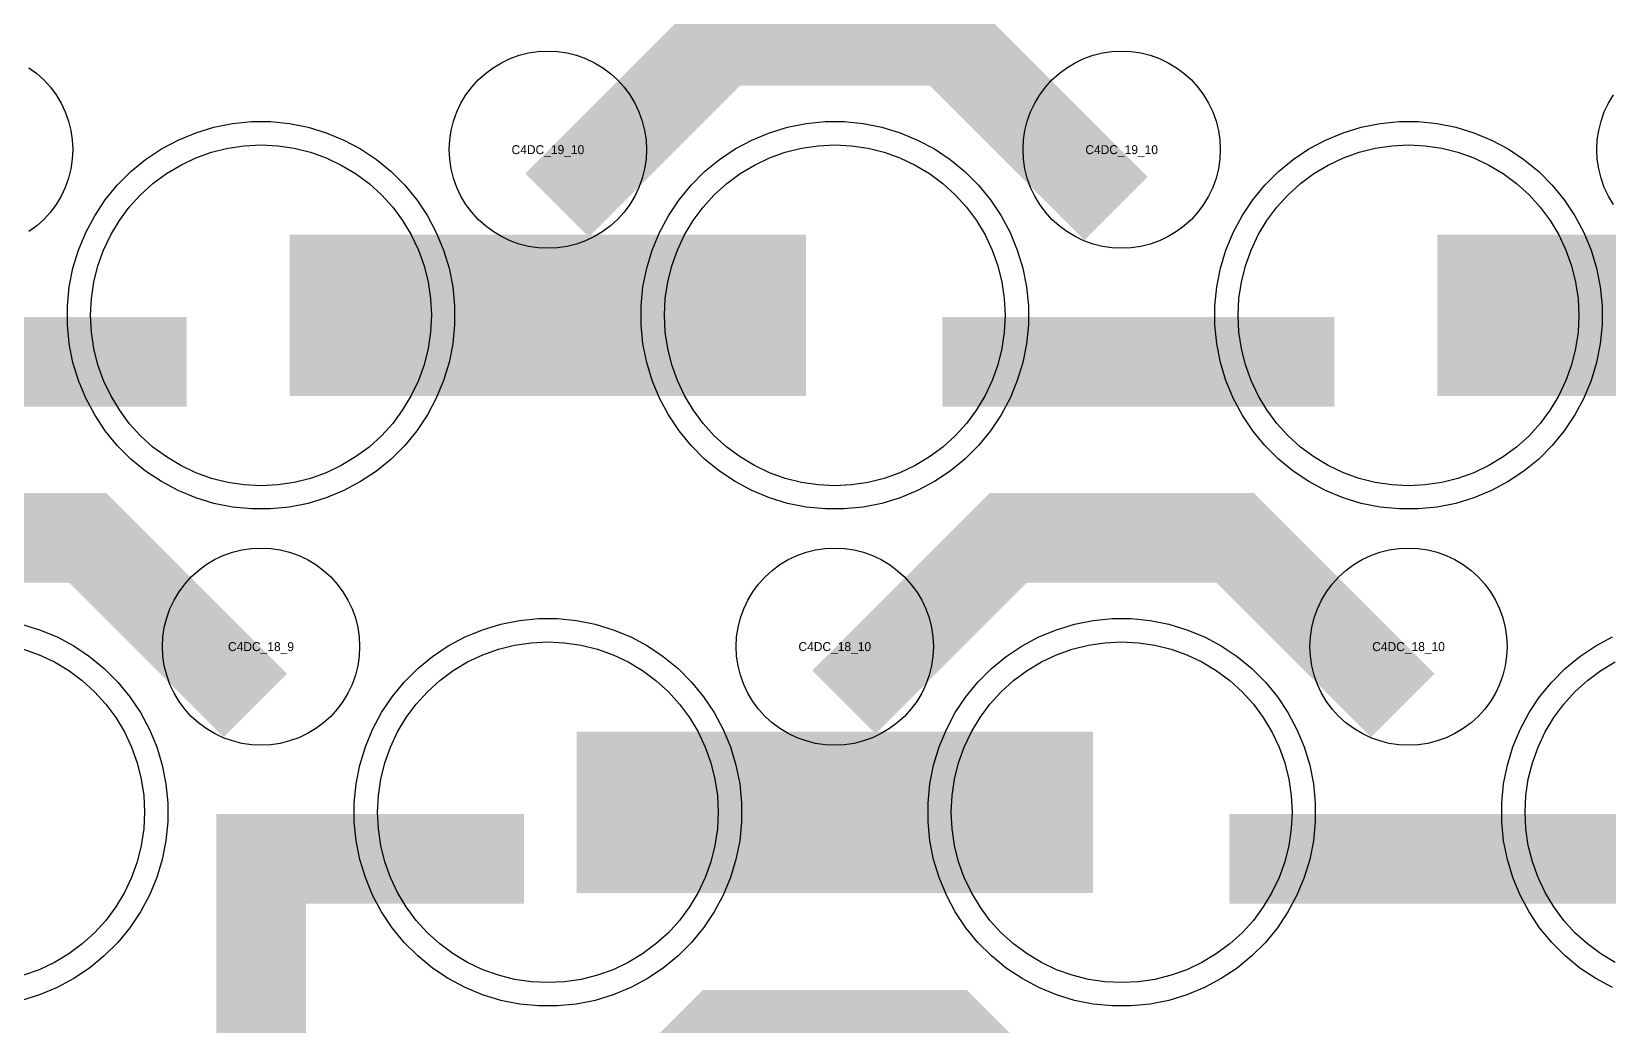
# Model space of a CAD drawing. Extents: x -11880 to 11880, y -14992 to 14992.
# Drawn here: x -8944 to -8504.2, y -12404.9 to -12127.7 of the extents above; entities that cross this region are included whole.
import ezdxf
from ezdxf.enums import TextEntityAlignment as Align

# ---------------------------------------------------------------- set-up
doc = ezdxf.new("R2010")
doc.units = 0
doc.header["$MEASUREMENT"] = 0
for name, color, linetype in [('GDS_775_DT_237', 138, 'CONTINUOUS'), ('RDL1_FS', 34, 'CONTINUOUS'), ('RDL_BS', 160, 'CONTINUOUS')]:
    doc.layers.add(name, color=color, linetype=linetype)

msp = doc.modelspace()

# ---------------------------------------------------------------- linework, layer by layer
at = {"layer": 'RDL1_FS', "color": 240, "true_color": 0xed1f24}
for points in [[(-8880, -12254.354), (-8884.657, -12254.125), (-8889.268, -12253.441), (-8893.791, -12252.309), (-8898.181, -12250.737), (-8902.395, -12248.745), (-8906.395, -12246.347), (-8910.14, -12243.569), (-8913.594, -12240.439), (-8916.724, -12236.985), (-8919.502, -12233.24), (-8921.9, -12229.24), (-8923.892, -12225.026), (-8925.464, -12220.636), (-8926.596, -12216.113), (-8927.28, -12211.502), (-8927.509, -12206.845), (-8927.28, -12202.188), (-8926.596, -12197.577), (-8925.464, -12193.054), (-8923.892, -12188.664), (-8921.9, -12184.45), (-8919.502, -12180.45), (-8916.724, -12176.705), (-8913.594, -12173.251), (-8910.14, -12170.121), (-8906.395, -12167.343), (-8902.395, -12164.945), (-8898.181, -12162.953), (-8893.791, -12161.381), (-8889.268, -12160.249), (-8884.657, -12159.565), (-8880, -12159.336), (-8875.343, -12159.565), (-8870.732, -12160.249), (-8866.209, -12161.381), (-8861.819, -12162.953), (-8857.605, -12164.945), (-8853.605, -12167.343), (-8849.86, -12170.121), (-8846.406, -12173.251), (-8843.276, -12176.705), (-8840.498, -12180.45), (-8838.1, -12184.45), (-8836.108, -12188.664), (-8834.536, -12193.054), (-8833.404, -12197.577), (-8832.72, -12202.188), (-8832.491, -12206.845), (-8832.72, -12211.502), (-8833.404, -12216.113), (-8834.536, -12220.636), (-8836.108, -12225.026), (-8838.1, -12229.24), (-8840.498, -12233.24), (-8843.276, -12236.985), (-8846.406, -12240.439), (-8849.86, -12243.569), (-8853.605, -12246.347), (-8857.605, -12248.745), (-8861.819, -12250.737), (-8866.209, -12252.309), (-8870.732, -12253.441), (-8875.343, -12254.125)], [(-8720, -12254.354), (-8724.657, -12254.125), (-8729.268, -12253.441), (-8733.791, -12252.309), (-8738.181, -12250.737), (-8742.395, -12248.745), (-8746.395, -12246.347), (-8750.14, -12243.569), (-8753.594, -12240.439), (-8756.724, -12236.985), (-8759.502, -12233.24), (-8761.9, -12229.24), (-8763.892, -12225.026), (-8765.464, -12220.636), (-8766.596, -12216.113), (-8767.28, -12211.502), (-8767.509, -12206.845), (-8767.28, -12202.188), (-8766.596, -12197.577), (-8765.464, -12193.054), (-8763.892, -12188.664), (-8761.9, -12184.45), (-8759.502, -12180.45), (-8756.724, -12176.705), (-8753.594, -12173.251), (-8750.14, -12170.121), (-8746.395, -12167.343), (-8742.395, -12164.945), (-8738.181, -12162.953), (-8733.791, -12161.381), (-8729.268, -12160.249), (-8724.657, -12159.565), (-8720, -12159.336), (-8715.343, -12159.565), (-8710.732, -12160.249), (-8706.209, -12161.381), (-8701.819, -12162.953), (-8697.605, -12164.945), (-8693.605, -12167.343), (-8689.86, -12170.121), (-8686.406, -12173.251), (-8683.276, -12176.705), (-8680.498, -12180.45), (-8678.1, -12184.45), (-8676.108, -12188.664), (-8674.536, -12193.054), (-8673.404, -12197.577), (-8672.72, -12202.188), (-8672.491, -12206.845), (-8672.72, -12211.502), (-8673.404, -12216.113), (-8674.536, -12220.636), (-8676.108, -12225.026), (-8678.1, -12229.24), (-8680.498, -12233.24), (-8683.276, -12236.985), (-8686.406, -12240.439), (-8689.86, -12243.569), (-8693.605, -12246.347), (-8697.605, -12248.745), (-8701.819, -12250.737), (-8706.209, -12252.309), (-8710.732, -12253.441), (-8715.343, -12254.125)], [(-8560, -12254.354), (-8564.657, -12254.125), (-8569.268, -12253.441), (-8573.791, -12252.309), (-8578.181, -12250.737), (-8582.395, -12248.745), (-8586.395, -12246.347), (-8590.14, -12243.569), (-8593.594, -12240.439), (-8596.724, -12236.985), (-8599.502, -12233.24), (-8601.9, -12229.24), (-8603.892, -12225.026), (-8605.464, -12220.636), (-8606.596, -12216.113), (-8607.28, -12211.502), (-8607.509, -12206.845), (-8607.28, -12202.188), (-8606.596, -12197.577), (-8605.464, -12193.054), (-8603.892, -12188.664), (-8601.9, -12184.45), (-8599.502, -12180.45), (-8596.724, -12176.705), (-8593.594, -12173.251), (-8590.14, -12170.121), (-8586.395, -12167.343), (-8582.395, -12164.945), (-8578.181, -12162.953), (-8573.791, -12161.381), (-8569.268, -12160.249), (-8564.657, -12159.565), (-8560, -12159.336), (-8555.343, -12159.565), (-8550.732, -12160.249), (-8546.209, -12161.381), (-8541.819, -12162.953), (-8537.605, -12164.945), (-8533.605, -12167.343), (-8529.86, -12170.121), (-8526.406, -12173.251), (-8523.276, -12176.705), (-8520.498, -12180.45), (-8518.1, -12184.45), (-8516.108, -12188.664), (-8514.536, -12193.054), (-8513.404, -12197.577), (-8512.72, -12202.188), (-8512.491, -12206.845), (-8512.72, -12211.502), (-8513.404, -12216.113), (-8514.536, -12220.636), (-8516.108, -12225.026), (-8518.1, -12229.24), (-8520.498, -12233.24), (-8523.276, -12236.985), (-8526.406, -12240.439), (-8529.86, -12243.569), (-8533.605, -12246.347), (-8537.605, -12248.745), (-8541.819, -12250.737), (-8546.209, -12252.309), (-8550.732, -12253.441), (-8555.343, -12254.125)]]:
    msp.add_lwpolyline(points, close=True, dxfattribs=at)
for points in [[(-8871.998, -12206.845, 45, 45, 0), (-8799.998, -12206.845, 45, 45, 0)], [(-8799.998, -12206.845, 45, 45, 0), (-8727.998, -12206.845, 45, 45, 0)], [(-8551.998, -12206.845, 45, 45, 0), (-8479.998, -12206.845, 45, 45, 0)]]:
    msp.add_lwpolyline(points, format="xyseb", dxfattribs=at)
at = {"layer": 'RDL1_FS'}
for points in [[(-8800, -12392.919), (-8804.657, -12392.69), (-8809.268, -12392.006), (-8813.791, -12390.874), (-8818.181, -12389.302), (-8822.395, -12387.31), (-8826.395, -12384.912), (-8830.14, -12382.134), (-8833.594, -12379.004), (-8836.724, -12375.55), (-8839.502, -12371.805), (-8841.9, -12367.805), (-8843.892, -12363.591), (-8845.464, -12359.201), (-8846.596, -12354.678), (-8847.28, -12350.067), (-8847.509, -12345.41), (-8847.28, -12340.753), (-8846.596, -12336.142), (-8845.464, -12331.619), (-8843.892, -12327.229), (-8841.9, -12323.015), (-8839.502, -12319.015), (-8836.724, -12315.27), (-8833.594, -12311.816), (-8830.14, -12308.686), (-8826.395, -12305.908), (-8822.395, -12303.51), (-8818.181, -12301.518), (-8813.791, -12299.946), (-8809.268, -12298.814), (-8804.657, -12298.13), (-8800, -12297.901), (-8795.343, -12298.13), (-8790.732, -12298.814), (-8786.209, -12299.946), (-8781.819, -12301.518), (-8777.605, -12303.51), (-8773.605, -12305.908), (-8769.86, -12308.686), (-8766.406, -12311.816), (-8763.276, -12315.27), (-8760.498, -12319.015), (-8758.1, -12323.015), (-8756.108, -12327.229), (-8754.536, -12331.619), (-8753.404, -12336.142), (-8752.72, -12340.753), (-8752.491, -12345.41), (-8752.72, -12350.067), (-8753.404, -12354.678), (-8754.536, -12359.201), (-8756.108, -12363.591), (-8758.1, -12367.805), (-8760.498, -12371.805), (-8763.276, -12375.55), (-8766.406, -12379.004), (-8769.86, -12382.134), (-8773.605, -12384.912), (-8777.605, -12387.31), (-8781.819, -12389.302), (-8786.209, -12390.874), (-8790.732, -12392.006), (-8795.343, -12392.69)], [(-8640, -12392.919), (-8644.657, -12392.69), (-8649.268, -12392.006), (-8653.791, -12390.874), (-8658.181, -12389.302), (-8662.395, -12387.31), (-8666.395, -12384.912), (-8670.14, -12382.134), (-8673.594, -12379.004), (-8676.724, -12375.55), (-8679.502, -12371.805), (-8681.9, -12367.805), (-8683.892, -12363.591), (-8685.464, -12359.201), (-8686.596, -12354.678), (-8687.28, -12350.067), (-8687.509, -12345.41), (-8687.28, -12340.753), (-8686.596, -12336.142), (-8685.464, -12331.619), (-8683.892, -12327.229), (-8681.9, -12323.015), (-8679.502, -12319.015), (-8676.724, -12315.27), (-8673.594, -12311.816), (-8670.14, -12308.686), (-8666.395, -12305.908), (-8662.395, -12303.51), (-8658.181, -12301.518), (-8653.791, -12299.946), (-8649.268, -12298.814), (-8644.657, -12298.13), (-8640, -12297.901), (-8635.343, -12298.13), (-8630.732, -12298.814), (-8626.209, -12299.946), (-8621.819, -12301.518), (-8617.605, -12303.51), (-8613.605, -12305.908), (-8609.86, -12308.686), (-8606.406, -12311.816), (-8603.276, -12315.27), (-8600.498, -12319.015), (-8598.1, -12323.015), (-8596.108, -12327.229), (-8594.536, -12331.619), (-8593.404, -12336.142), (-8592.72, -12340.753), (-8592.491, -12345.41), (-8592.72, -12350.067), (-8593.404, -12354.678), (-8594.536, -12359.201), (-8596.108, -12363.591), (-8598.1, -12367.805), (-8600.498, -12371.805), (-8603.276, -12375.55), (-8606.406, -12379.004), (-8609.86, -12382.134), (-8613.605, -12384.912), (-8617.605, -12387.31), (-8621.819, -12389.302), (-8626.209, -12390.874), (-8630.732, -12392.006), (-8635.343, -12392.69)]]:
    msp.add_lwpolyline(points, close=True, dxfattribs=at)
at = {"layer": 'RDL1_FS', "color": 240, "true_color": 0xed1f24}
msp.add_lwpolyline([(-8946.209, -12299.946), (-8941.819, -12301.518), (-8937.605, -12303.51), (-8933.605, -12305.908), (-8929.86, -12308.686), (-8926.406, -12311.816), (-8923.276, -12315.27), (-8920.498, -12319.015), (-8918.1, -12323.015), (-8916.108, -12327.229), (-8914.536, -12331.619), (-8913.404, -12336.142), (-8912.72, -12340.753), (-8912.491, -12345.41), (-8912.72, -12350.067), (-8913.404, -12354.678), (-8914.536, -12359.201), (-8916.108, -12363.591), (-8918.1, -12367.805), (-8920.498, -12371.805), (-8923.276, -12375.55), (-8926.406, -12379.004), (-8929.86, -12382.134), (-8933.605, -12384.912), (-8937.605, -12387.31), (-8941.819, -12389.302), (-8946.209, -12390.874)], dxfattribs=at)
at = {"layer": 'RDL1_FS'}
msp.add_lwpolyline([(-8502.395, -12387.31), (-8506.395, -12384.912), (-8510.14, -12382.134), (-8513.594, -12379.004), (-8516.724, -12375.55), (-8519.502, -12371.805), (-8521.9, -12367.805), (-8523.892, -12363.591), (-8525.464, -12359.201), (-8526.596, -12354.678), (-8527.28, -12350.067), (-8527.509, -12345.41), (-8527.28, -12340.753), (-8526.596, -12336.142), (-8525.464, -12331.619), (-8523.892, -12327.229), (-8521.9, -12323.015), (-8519.502, -12319.015), (-8516.724, -12315.27), (-8513.594, -12311.816), (-8510.14, -12308.686), (-8506.395, -12305.908), (-8502.395, -12303.51)], dxfattribs=at)
for points in [[(-8791.998, -12345.41, 45, 45, 0), (-8719.998, -12345.41, 45, 45, 0)], [(-8719.998, -12345.41, 45, 45, 0), (-8647.998, -12345.41, 45, 45, 0)]]:
    msp.add_lwpolyline(points, format="xyseb", dxfattribs=at)
at = {"layer": 'RDL_BS'}
for points in [[(-8797.438, -12176.159, 25, 25, 0), (-8751.623, -12130.344, 25, 25, 0), (-8718.07, -12130.344, 25, 25, 0)], [(-8641.599, -12177.058, 25, 25, 0), (-8688.313, -12130.344, 25, 25, 0), (-8718.071, -12130.344, 25, 25, 0)], [(-8881.599, -12315.623, 25, 25, 0), (-8928.313, -12268.909, 25, 25, 0), (-8958.071, -12268.909, 25, 25, 0)], [(-8717.438, -12314.724, 25, 25, 0), (-8671.623, -12268.909, 25, 25, 0), (-8638.07, -12268.909, 25, 25, 0)], [(-8561.599, -12315.623, 25, 25, 0), (-8608.313, -12268.909, 25, 25, 0), (-8638.071, -12268.909, 25, 25, 0)], [(-8880, -12452.7, 25, 25, 0), (-8880, -12345.923, 25, 25, 0)], [(-8892.5, -12358.423, 25, 25, 0), (-8806.667, -12358.423, 25, 25, 0)], [(-8852.944, -12358.423, 25, 25, 0), (-8811.74, -12358.423, 25, 25, 0)], [(-8609.984, -12358.423, 25, 25, 0), (-8500.719, -12358.423, 25, 25, 0)], [(-8880, -12376.392, 25, 25, 0), (-8880, -12422.012, 25, 25, 0)], [(-8797.438, -12453.289, 25, 25, 0), (-8751.623, -12407.474, 25, 25, 0), (-8718.07, -12407.474, 25, 25, 0)], [(-8641.599, -12454.188, 25, 25, 0), (-8688.313, -12407.474, 25, 25, 0), (-8718.071, -12407.474, 25, 25, 0)]]:
    msp.add_lwpolyline(points, format="xyseb", dxfattribs=at)
for points in [[(-8800, -12188.151), (-8802.693, -12188.019), (-8805.365, -12187.623), (-8807.984, -12186.966), (-8810.519, -12186.059), (-8812.956, -12184.907), (-8815.28, -12183.514), (-8817.443, -12181.911), (-8819.442, -12180.099), (-8821.254, -12178.1), (-8822.857, -12175.937), (-8824.25, -12173.613), (-8825.402, -12171.176), (-8826.309, -12168.641), (-8826.966, -12166.022), (-8827.362, -12163.35), (-8827.494, -12160.657), (-8827.362, -12157.964), (-8826.966, -12155.292), (-8826.309, -12152.673), (-8825.402, -12150.138), (-8824.25, -12147.701), (-8822.857, -12145.377), (-8821.254, -12143.214), (-8819.442, -12141.215), (-8817.443, -12139.403), (-8815.28, -12137.8), (-8812.956, -12136.407), (-8810.519, -12135.255), (-8807.984, -12134.348), (-8805.365, -12133.691), (-8802.693, -12133.295), (-8800, -12133.163), (-8797.307, -12133.295), (-8794.635, -12133.691), (-8792.016, -12134.348), (-8789.481, -12135.255), (-8787.044, -12136.407), (-8784.72, -12137.8), (-8782.557, -12139.403), (-8780.558, -12141.215), (-8778.746, -12143.214), (-8777.143, -12145.377), (-8775.75, -12147.701), (-8774.598, -12150.138), (-8773.691, -12152.673), (-8773.034, -12155.292), (-8772.638, -12157.964), (-8772.506, -12160.657), (-8772.638, -12163.35), (-8773.034, -12166.022), (-8773.691, -12168.641), (-8774.598, -12171.176), (-8775.75, -12173.613), (-8777.143, -12175.937), (-8778.746, -12178.1), (-8780.558, -12180.099), (-8782.557, -12181.911), (-8784.72, -12183.514), (-8787.044, -12184.907), (-8789.481, -12186.059), (-8792.016, -12186.966), (-8794.635, -12187.623), (-8797.307, -12188.019)], [(-8640, -12188.151), (-8642.693, -12188.019), (-8645.365, -12187.623), (-8647.984, -12186.966), (-8650.519, -12186.059), (-8652.956, -12184.907), (-8655.28, -12183.514), (-8657.443, -12181.911), (-8659.442, -12180.099), (-8661.254, -12178.1), (-8662.857, -12175.937), (-8664.25, -12173.613), (-8665.402, -12171.176), (-8666.309, -12168.641), (-8666.966, -12166.022), (-8667.362, -12163.35), (-8667.494, -12160.657), (-8667.362, -12157.964), (-8666.966, -12155.292), (-8666.309, -12152.673), (-8665.402, -12150.138), (-8664.25, -12147.701), (-8662.857, -12145.377), (-8661.254, -12143.214), (-8659.442, -12141.215), (-8657.443, -12139.403), (-8655.28, -12137.8), (-8652.956, -12136.407), (-8650.519, -12135.255), (-8647.984, -12134.348), (-8645.365, -12133.691), (-8642.693, -12133.295), (-8640, -12133.163), (-8637.307, -12133.295), (-8634.635, -12133.691), (-8632.016, -12134.348), (-8629.481, -12135.255), (-8627.044, -12136.407), (-8624.72, -12137.8), (-8622.557, -12139.403), (-8620.558, -12141.215), (-8618.746, -12143.214), (-8617.143, -12145.377), (-8615.75, -12147.701), (-8614.598, -12150.138), (-8613.691, -12152.673), (-8613.034, -12155.292), (-8612.638, -12157.964), (-8612.506, -12160.657), (-8612.638, -12163.35), (-8613.034, -12166.022), (-8613.691, -12168.641), (-8614.598, -12171.176), (-8615.75, -12173.613), (-8617.143, -12175.937), (-8618.746, -12178.1), (-8620.558, -12180.099), (-8622.557, -12181.911), (-8624.72, -12183.514), (-8627.044, -12184.907), (-8629.481, -12186.059), (-8632.016, -12186.966), (-8634.635, -12187.623), (-8637.307, -12188.019)], [(-8880, -12326.716), (-8882.693, -12326.584), (-8885.365, -12326.188), (-8887.984, -12325.531), (-8890.519, -12324.624), (-8892.956, -12323.472), (-8895.28, -12322.079), (-8897.443, -12320.476), (-8899.442, -12318.664), (-8901.254, -12316.665), (-8902.857, -12314.502), (-8904.25, -12312.178), (-8905.402, -12309.741), (-8906.309, -12307.206), (-8906.966, -12304.587), (-8907.362, -12301.915), (-8907.494, -12299.222), (-8907.362, -12296.529), (-8906.966, -12293.857), (-8906.309, -12291.238), (-8905.402, -12288.703), (-8904.25, -12286.266), (-8902.857, -12283.942), (-8901.254, -12281.779), (-8899.442, -12279.78), (-8897.443, -12277.968), (-8895.28, -12276.365), (-8892.956, -12274.972), (-8890.519, -12273.82), (-8887.984, -12272.913), (-8885.365, -12272.256), (-8882.693, -12271.86), (-8880, -12271.728), (-8877.307, -12271.86), (-8874.635, -12272.256), (-8872.016, -12272.913), (-8869.481, -12273.82), (-8867.044, -12274.972), (-8864.72, -12276.365), (-8862.557, -12277.968), (-8860.558, -12279.78), (-8858.746, -12281.779), (-8857.143, -12283.942), (-8855.75, -12286.266), (-8854.598, -12288.703), (-8853.691, -12291.238), (-8853.034, -12293.857), (-8852.638, -12296.529), (-8852.506, -12299.222), (-8852.638, -12301.915), (-8853.034, -12304.587), (-8853.691, -12307.206), (-8854.598, -12309.741), (-8855.75, -12312.178), (-8857.143, -12314.502), (-8858.746, -12316.665), (-8860.558, -12318.664), (-8862.557, -12320.476), (-8864.72, -12322.079), (-8867.044, -12323.472), (-8869.481, -12324.624), (-8872.016, -12325.531), (-8874.635, -12326.188), (-8877.307, -12326.584)], [(-8720, -12326.716), (-8722.693, -12326.584), (-8725.365, -12326.188), (-8727.984, -12325.531), (-8730.519, -12324.624), (-8732.956, -12323.472), (-8735.28, -12322.079), (-8737.443, -12320.476), (-8739.442, -12318.664), (-8741.254, -12316.665), (-8742.857, -12314.502), (-8744.25, -12312.178), (-8745.402, -12309.741), (-8746.309, -12307.206), (-8746.966, -12304.587), (-8747.362, -12301.915), (-8747.494, -12299.222), (-8747.362, -12296.529), (-8746.966, -12293.857), (-8746.309, -12291.238), (-8745.402, -12288.703), (-8744.25, -12286.266), (-8742.857, -12283.942), (-8741.254, -12281.779), (-8739.442, -12279.78), (-8737.443, -12277.968), (-8735.28, -12276.365), (-8732.956, -12274.972), (-8730.519, -12273.82), (-8727.984, -12272.913), (-8725.365, -12272.256), (-8722.693, -12271.86), (-8720, -12271.728), (-8717.307, -12271.86), (-8714.635, -12272.256), (-8712.016, -12272.913), (-8709.481, -12273.82), (-8707.044, -12274.972), (-8704.72, -12276.365), (-8702.557, -12277.968), (-8700.558, -12279.78), (-8698.746, -12281.779), (-8697.143, -12283.942), (-8695.75, -12286.266), (-8694.598, -12288.703), (-8693.691, -12291.238), (-8693.034, -12293.857), (-8692.638, -12296.529), (-8692.506, -12299.222), (-8692.638, -12301.915), (-8693.034, -12304.587), (-8693.691, -12307.206), (-8694.598, -12309.741), (-8695.75, -12312.178), (-8697.143, -12314.502), (-8698.746, -12316.665), (-8700.558, -12318.664), (-8702.557, -12320.476), (-8704.72, -12322.079), (-8707.044, -12323.472), (-8709.481, -12324.624), (-8712.016, -12325.531), (-8714.635, -12326.188), (-8717.307, -12326.584)], [(-8560, -12326.716), (-8562.693, -12326.584), (-8565.365, -12326.188), (-8567.984, -12325.531), (-8570.519, -12324.624), (-8572.956, -12323.472), (-8575.28, -12322.079), (-8577.443, -12320.476), (-8579.442, -12318.664), (-8581.254, -12316.665), (-8582.857, -12314.502), (-8584.25, -12312.178), (-8585.402, -12309.741), (-8586.309, -12307.206), (-8586.966, -12304.587), (-8587.362, -12301.915), (-8587.494, -12299.222), (-8587.362, -12296.529), (-8586.966, -12293.857), (-8586.309, -12291.238), (-8585.402, -12288.703), (-8584.25, -12286.266), (-8582.857, -12283.942), (-8581.254, -12281.779), (-8579.442, -12279.78), (-8577.443, -12277.968), (-8575.28, -12276.365), (-8572.956, -12274.972), (-8570.519, -12273.82), (-8567.984, -12272.913), (-8565.365, -12272.256), (-8562.693, -12271.86), (-8560, -12271.728), (-8557.307, -12271.86), (-8554.635, -12272.256), (-8552.016, -12272.913), (-8549.481, -12273.82), (-8547.044, -12274.972), (-8544.72, -12276.365), (-8542.557, -12277.968), (-8540.558, -12279.78), (-8538.746, -12281.779), (-8537.143, -12283.942), (-8535.75, -12286.266), (-8534.598, -12288.703), (-8533.691, -12291.238), (-8533.034, -12293.857), (-8532.638, -12296.529), (-8532.506, -12299.222), (-8532.638, -12301.915), (-8533.034, -12304.587), (-8533.691, -12307.206), (-8534.598, -12309.741), (-8535.75, -12312.178), (-8537.143, -12314.502), (-8538.746, -12316.665), (-8540.558, -12318.664), (-8542.557, -12320.476), (-8544.72, -12322.079), (-8547.044, -12323.472), (-8549.481, -12324.624), (-8552.016, -12325.531), (-8554.635, -12326.188), (-8557.307, -12326.584)], [(-8802.644, -12399.41), (-8807.938, -12398.893), (-8813.165, -12397.847), (-8818.205, -12396.316), (-8823.115, -12394.285), (-8827.777, -12391.793), (-8832.191, -12388.846), (-8836.292, -12385.484), (-8840.074, -12381.702), (-8843.436, -12377.601), (-8846.383, -12373.187), (-8848.875, -12368.525), (-8850.906, -12363.615), (-8852.437, -12358.575), (-8853.483, -12353.348), (-8854, -12348.054), (-8854, -12342.766), (-8853.483, -12337.472), (-8852.437, -12332.245), (-8850.906, -12327.205), (-8848.875, -12322.295), (-8846.383, -12317.633), (-8843.436, -12313.219), (-8840.074, -12309.118), (-8836.292, -12305.336), (-8832.191, -12301.974), (-8827.777, -12299.027), (-8823.115, -12296.535), (-8818.205, -12294.504), (-8813.165, -12292.973), (-8807.938, -12291.927), (-8802.644, -12291.41), (-8797.356, -12291.41), (-8792.062, -12291.927), (-8786.835, -12292.973), (-8781.795, -12294.504), (-8776.885, -12296.535), (-8772.223, -12299.027), (-8767.809, -12301.974), (-8763.708, -12305.336), (-8759.926, -12309.118), (-8756.564, -12313.219), (-8753.617, -12317.633), (-8751.125, -12322.295), (-8749.094, -12327.205), (-8747.563, -12332.245), (-8746.517, -12337.472), (-8746, -12342.766), (-8746, -12348.054), (-8746.517, -12353.348), (-8747.563, -12358.575), (-8749.094, -12363.615), (-8751.125, -12368.525), (-8753.617, -12373.187), (-8756.564, -12377.601), (-8759.926, -12381.702), (-8763.708, -12385.484), (-8767.809, -12388.846), (-8772.223, -12391.793), (-8776.885, -12394.285), (-8781.795, -12396.316), (-8786.835, -12397.847), (-8792.062, -12398.893), (-8797.356, -12399.41)], [(-8642.644, -12399.41), (-8647.938, -12398.893), (-8653.165, -12397.847), (-8658.205, -12396.316), (-8663.115, -12394.285), (-8667.777, -12391.793), (-8672.191, -12388.846), (-8676.292, -12385.484), (-8680.074, -12381.702), (-8683.436, -12377.601), (-8686.383, -12373.187), (-8688.875, -12368.525), (-8690.906, -12363.615), (-8692.437, -12358.575), (-8693.483, -12353.348), (-8694, -12348.054), (-8694, -12342.766), (-8693.483, -12337.472), (-8692.437, -12332.245), (-8690.906, -12327.205), (-8688.875, -12322.295), (-8686.383, -12317.633), (-8683.436, -12313.219), (-8680.074, -12309.118), (-8676.292, -12305.336), (-8672.191, -12301.974), (-8667.777, -12299.027), (-8663.115, -12296.535), (-8658.205, -12294.504), (-8653.165, -12292.973), (-8647.938, -12291.927), (-8642.644, -12291.41), (-8637.356, -12291.41), (-8632.062, -12291.927), (-8626.835, -12292.973), (-8621.795, -12294.504), (-8616.885, -12296.535), (-8612.223, -12299.027), (-8607.809, -12301.974), (-8603.708, -12305.336), (-8599.926, -12309.118), (-8596.564, -12313.219), (-8593.617, -12317.633), (-8591.125, -12322.295), (-8589.094, -12327.205), (-8587.563, -12332.245), (-8586.517, -12337.472), (-8586, -12342.766), (-8586, -12348.054), (-8586.517, -12353.348), (-8587.563, -12358.575), (-8589.094, -12363.615), (-8591.125, -12368.525), (-8593.617, -12373.187), (-8596.564, -12377.601), (-8599.926, -12381.702), (-8603.708, -12385.484), (-8607.809, -12388.846), (-8612.223, -12391.793), (-8616.885, -12394.285), (-8621.795, -12396.316), (-8626.835, -12397.847), (-8632.062, -12398.893), (-8637.356, -12399.41)]]:
    msp.add_lwpolyline(points, close=True, dxfattribs=at)
for points in [[(-8944.72, -12137.8), (-8942.557, -12139.403), (-8940.558, -12141.215), (-8938.746, -12143.214), (-8937.143, -12145.377), (-8935.75, -12147.701), (-8934.598, -12150.138), (-8933.691, -12152.673), (-8933.034, -12155.292), (-8932.638, -12157.964), (-8932.506, -12160.657), (-8932.638, -12163.35), (-8933.034, -12166.022), (-8933.691, -12168.641), (-8934.598, -12171.176), (-8935.75, -12173.613), (-8937.143, -12175.937), (-8938.746, -12178.1), (-8940.558, -12180.099), (-8942.557, -12181.911), (-8944.72, -12183.514)], [(-8502.857, -12175.937), (-8504.25, -12173.613), (-8505.402, -12171.176), (-8506.309, -12168.641), (-8506.966, -12166.022), (-8507.362, -12163.35), (-8507.494, -12160.657), (-8507.362, -12157.964), (-8506.966, -12155.292), (-8506.309, -12152.673), (-8505.402, -12150.138), (-8504.25, -12147.701), (-8502.857, -12145.377)], [(-8503.115, -12394.285), (-8507.777, -12391.793), (-8512.191, -12388.846), (-8516.292, -12385.484), (-8520.074, -12381.702), (-8523.436, -12377.601), (-8526.383, -12373.187), (-8528.875, -12368.525), (-8530.906, -12363.615), (-8532.437, -12358.575), (-8533.483, -12353.348), (-8534, -12348.054), (-8534, -12342.766), (-8533.483, -12337.472), (-8532.437, -12332.245), (-8530.906, -12327.205), (-8528.875, -12322.295), (-8526.383, -12317.633), (-8523.436, -12313.219), (-8520.074, -12309.118), (-8516.292, -12305.336), (-8512.191, -12301.974), (-8507.777, -12299.027), (-8503.115, -12296.535)]]:
    msp.add_lwpolyline(points, dxfattribs=at)
at = {"layer": 'RDL_BS', "color": 240, "true_color": 0xed1f24}
for points in [[(-8882.644, -12260.845), (-8887.938, -12260.328), (-8893.165, -12259.282), (-8898.205, -12257.751), (-8903.115, -12255.72), (-8907.777, -12253.228), (-8912.191, -12250.281), (-8916.292, -12246.919), (-8920.074, -12243.137), (-8923.436, -12239.036), (-8926.383, -12234.622), (-8928.875, -12229.96), (-8930.906, -12225.05), (-8932.437, -12220.01), (-8933.483, -12214.783), (-8934, -12209.489), (-8934, -12204.201), (-8933.483, -12198.907), (-8932.437, -12193.68), (-8930.906, -12188.64), (-8928.875, -12183.73), (-8926.383, -12179.068), (-8923.436, -12174.654), (-8920.074, -12170.553), (-8916.292, -12166.771), (-8912.191, -12163.409), (-8907.777, -12160.462), (-8903.115, -12157.97), (-8898.205, -12155.939), (-8893.165, -12154.408), (-8887.938, -12153.362), (-8882.644, -12152.845), (-8877.356, -12152.845), (-8872.062, -12153.362), (-8866.835, -12154.408), (-8861.795, -12155.939), (-8856.885, -12157.97), (-8852.223, -12160.462), (-8847.809, -12163.409), (-8843.708, -12166.771), (-8839.926, -12170.553), (-8836.564, -12174.654), (-8833.617, -12179.068), (-8831.125, -12183.73), (-8829.094, -12188.64), (-8827.563, -12193.68), (-8826.517, -12198.907), (-8826, -12204.201), (-8826, -12209.489), (-8826.517, -12214.783), (-8827.563, -12220.01), (-8829.094, -12225.05), (-8831.125, -12229.96), (-8833.617, -12234.622), (-8836.564, -12239.036), (-8839.926, -12243.137), (-8843.708, -12246.919), (-8847.809, -12250.281), (-8852.223, -12253.228), (-8856.885, -12255.72), (-8861.795, -12257.751), (-8866.835, -12259.282), (-8872.062, -12260.328), (-8877.356, -12260.845)], [(-8722.644, -12260.845), (-8727.938, -12260.328), (-8733.165, -12259.282), (-8738.205, -12257.751), (-8743.115, -12255.72), (-8747.777, -12253.228), (-8752.191, -12250.281), (-8756.292, -12246.919), (-8760.074, -12243.137), (-8763.436, -12239.036), (-8766.383, -12234.622), (-8768.875, -12229.96), (-8770.906, -12225.05), (-8772.437, -12220.01), (-8773.483, -12214.783), (-8774, -12209.489), (-8774, -12204.201), (-8773.483, -12198.907), (-8772.437, -12193.68), (-8770.906, -12188.64), (-8768.875, -12183.73), (-8766.383, -12179.068), (-8763.436, -12174.654), (-8760.074, -12170.553), (-8756.292, -12166.771), (-8752.191, -12163.409), (-8747.777, -12160.462), (-8743.115, -12157.97), (-8738.205, -12155.939), (-8733.165, -12154.408), (-8727.938, -12153.362), (-8722.644, -12152.845), (-8717.356, -12152.845), (-8712.062, -12153.362), (-8706.835, -12154.408), (-8701.795, -12155.939), (-8696.885, -12157.97), (-8692.223, -12160.462), (-8687.809, -12163.409), (-8683.708, -12166.771), (-8679.926, -12170.553), (-8676.564, -12174.654), (-8673.617, -12179.068), (-8671.125, -12183.73), (-8669.094, -12188.64), (-8667.563, -12193.68), (-8666.517, -12198.907), (-8666, -12204.201), (-8666, -12209.489), (-8666.517, -12214.783), (-8667.563, -12220.01), (-8669.094, -12225.05), (-8671.125, -12229.96), (-8673.617, -12234.622), (-8676.564, -12239.036), (-8679.926, -12243.137), (-8683.708, -12246.919), (-8687.809, -12250.281), (-8692.223, -12253.228), (-8696.885, -12255.72), (-8701.795, -12257.751), (-8706.835, -12259.282), (-8712.062, -12260.328), (-8717.356, -12260.845)], [(-8562.644, -12260.845), (-8567.938, -12260.328), (-8573.165, -12259.282), (-8578.205, -12257.751), (-8583.115, -12255.72), (-8587.777, -12253.228), (-8592.191, -12250.281), (-8596.292, -12246.919), (-8600.074, -12243.137), (-8603.436, -12239.036), (-8606.383, -12234.622), (-8608.875, -12229.96), (-8610.906, -12225.05), (-8612.437, -12220.01), (-8613.483, -12214.783), (-8614, -12209.489), (-8614, -12204.201), (-8613.483, -12198.907), (-8612.437, -12193.68), (-8610.906, -12188.64), (-8608.875, -12183.73), (-8606.383, -12179.068), (-8603.436, -12174.654), (-8600.074, -12170.553), (-8596.292, -12166.771), (-8592.191, -12163.409), (-8587.777, -12160.462), (-8583.115, -12157.97), (-8578.205, -12155.939), (-8573.165, -12154.408), (-8567.938, -12153.362), (-8562.644, -12152.845), (-8557.356, -12152.845), (-8552.062, -12153.362), (-8546.835, -12154.408), (-8541.795, -12155.939), (-8536.885, -12157.97), (-8532.223, -12160.462), (-8527.809, -12163.409), (-8523.708, -12166.771), (-8519.926, -12170.553), (-8516.564, -12174.654), (-8513.617, -12179.068), (-8511.125, -12183.73), (-8509.094, -12188.64), (-8507.563, -12193.68), (-8506.517, -12198.907), (-8506, -12204.201), (-8506, -12209.489), (-8506.517, -12214.783), (-8507.563, -12220.01), (-8509.094, -12225.05), (-8511.125, -12229.96), (-8513.617, -12234.622), (-8516.564, -12239.036), (-8519.926, -12243.137), (-8523.708, -12246.919), (-8527.809, -12250.281), (-8532.223, -12253.228), (-8536.885, -12255.72), (-8541.795, -12257.751), (-8546.835, -12259.282), (-8552.062, -12260.328), (-8557.356, -12260.845)]]:
    msp.add_lwpolyline(points, close=True, dxfattribs=at)
for points in [[(-9009.984, -12219.858, 25, 25, 0), (-8900.719, -12219.858, 25, 25, 0)], [(-8689.984, -12219.858, 25, 25, 0), (-8580.719, -12219.858, 25, 25, 0)]]:
    msp.add_lwpolyline(points, format="xyseb", dxfattribs=at)
msp.add_lwpolyline([(-8946.835, -12292.973), (-8941.795, -12294.504), (-8936.885, -12296.535), (-8932.223, -12299.027), (-8927.809, -12301.974), (-8923.708, -12305.336), (-8919.926, -12309.118), (-8916.564, -12313.219), (-8913.617, -12317.633), (-8911.125, -12322.295), (-8909.094, -12327.205), (-8907.563, -12332.245), (-8906.517, -12337.472), (-8906, -12342.766), (-8906, -12348.054), (-8906.517, -12353.348), (-8907.563, -12358.575), (-8909.094, -12363.615), (-8911.125, -12368.525), (-8913.617, -12373.187), (-8916.564, -12377.601), (-8919.926, -12381.702), (-8923.708, -12385.484), (-8927.809, -12388.846), (-8932.223, -12391.793), (-8936.885, -12394.285), (-8941.795, -12396.316), (-8946.835, -12397.847)], dxfattribs=at)

# ---------------------------------------------------------------- texts
at = {"layer": 'GDS_775_DT_237'}
for s, p in [('C4DC_19_10', (-8800, -12160.657)), ('C4DC_19_10', (-8800, -12160.657)), ('C4DC_19_10', (-8640, -12160.657)), ('C4DC_19_10', (-8640, -12160.657)), ('C4DC_18_9', (-8880, -12299.222)), ('C4DC_18_9', (-8880, -12299.222)), ('C4DC_18_10', (-8720, -12299.222)), ('C4DC_18_10', (-8720, -12299.222)), ('C4DC_18_10', (-8560, -12299.222)), ('C4DC_18_10', (-8560, -12299.222))]:
    msp.add_text(s, height=2.5, dxfattribs=at).set_placement(p, align=Align.MIDDLE_CENTER)

doc.saveas('drawing.dxf')
